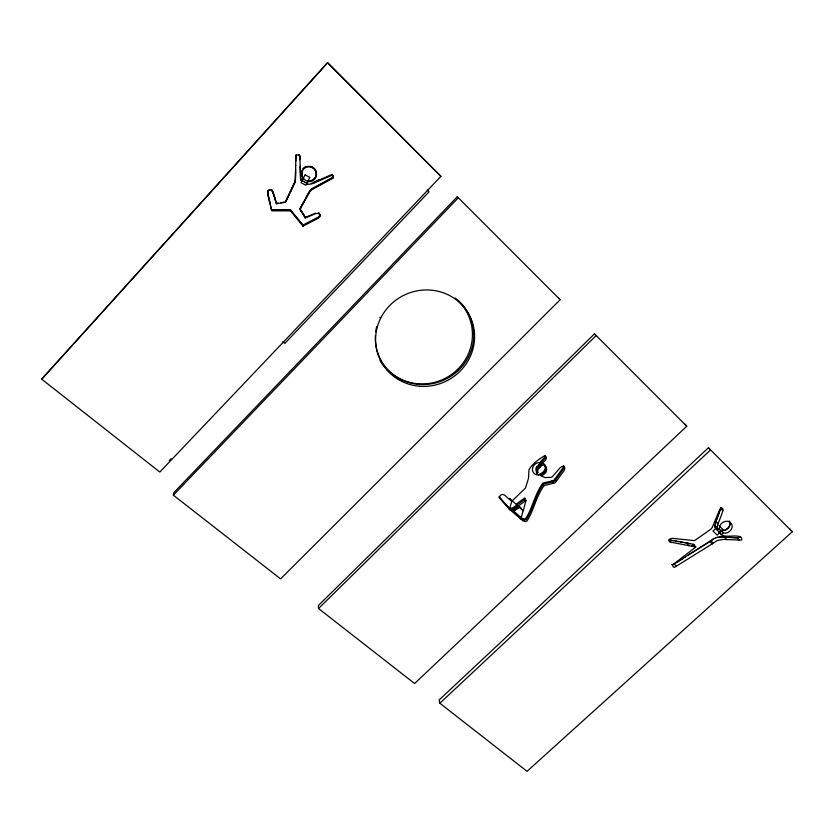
<?xml version="1.0" encoding="UTF-8"?>
<svg xmlns="http://www.w3.org/2000/svg" width="834" height="834" viewBox="0 0 834 834"><rect width="100%" height="100%" fill="white"/><g stroke="black" fill="none" stroke-linecap="round" stroke-linejoin="round"><path stroke-width="1.25" d="M286.104 201.328A4.024 3.909 47.4 0 1 285.562 202.193L276.377 203.757L276.388 202.798M295.83 158.512L295.809 155.812M295.684 165.215L295.653 169.865M295.726 165.622L295.841 155.572M295.789 161.358L295.789 158.126M295.549 170.459L295.58 174.108M295.601 172.69L295.611 169.458M295.517 176.923L295.517 175.088M295.549 175.515L295.538 173.68M295.528 171.856L295.392 178.872M295.455 177.903L295.465 179.737A7.913 7.673 53.7 0 1 294.955 182.625L293.818 184.96M295.497 178.33L295.486 176.495M271.613 209.668L271.582 210.658L269.82 202.516M267.943 194.958L267.662 190.705M545.144 455.854L544.425 457.595L540.442 461.713L540.974 462.661M295.882 156.573L296.341 155.364A1.585 1.532 60.7 0 1 296.8 154.988L298.968 155.103A1.731 1.668 60.8 0 1 299.521 155.656L299.823 156.271M173.357 495.167L173.889 492.602L457.282 196.73L560.167 299.719L280.589 578.89L173.357 495.167L458.252 197.856L457.282 196.73M295.882 155.958L295.893 155.353M523.992 498.586L516.861 503.621L517.904 505.884L511.252 509.741A3.263 2.929 -23.5 0 1 509.887 509.532L509.376 509.293L512.055 500.661L523.126 510.533L520.896 518.873L509.376 509.293L508.375 507.02A4.566 4.097 -23.6 0 1 507.468 506.269L499.066 496.762M524.273 500.014L524.628 498.179M524.763 501.036L525.118 499.191M519.321 507.291L513.348 511.43L519.207 507.041L523.241 510.794L525.993 500.556L524.794 498.065M720.941 507.385L720.889 507.916M720.878 507.604L718.168 515.662M295.934 155.729L296.143 154.77M720.065 509.908L717.876 516.475M720.732 508.062L720.357 509.094M715.937 521.177L714.936 526.191A6.651 5.65 -33.7 0 0 715.374 527.651L721.17 534.719L723.12 532.936A6.484 5.494 -33.7 0 0 729.02 531.758A7.141 6.057 -33.7 0 0 730.282 530.653L730.72 530.153A6.505 5.515 -33.7 0 0 731.355 523.596L729.677 522.021A6.536 5.536 -33.7 0 0 722.807 522.459L721.754 523.283A6.62 5.609 -33.7 0 0 719.461 528.36L717.459 530.195A6.682 5.671 -33.7 0 1 717.052 528.746C715.822 525.566 729.02 502.005 719.554 509.949M717.803 516.382L717.282 518.081M717.511 517.184L716.979 518.884M537.211 466.508L536.731 467.009A3.482 3.148 -27.5 0 0 536.095 467.874L535.939 468.427A21.59 19.432 -28.9 0 0 536.022 470.272L536.919 473.514L537.628 473.232A6.443 5.817 -26.8 0 0 537.763 472.941L537.711 470.574A4.337 3.909 -27.6 0 1 538.013 469.542L540.036 467.155A12.75 11.572 -27.6 0 0 541.85 465.32L543.789 464.965A6.015 5.431 -27.5 0 1 545.707 466.623A6.245 5.64 -27.5 0 1 546.624 469.49L546.322 471.325A5.577 5.035 -27.6 0 1 544.873 473.556C540.807 477.496 539.16 474.442 544.112 472.159A5.557 5.025 -27.6 0 0 545.551 469.928L545.853 468.093A6.234 5.63 -27.5 0 0 545.248 465.758M716.667 519.676L716.906 518.79M716.343 520.468L716.594 519.582M719.461 510.168L712.257 527.401A8.173 6.964 -33.2 0 1 710.558 529.423L695.629 539.859A5.202 4.431 -32.2 0 1 693.909 540.588L672.319 538.326L670.077 538.816A1.856 1.585 -31.1 0 0 669.556 539.327L669.233 540.015A3.336 2.867 -31.1 0 0 669.129 540.797L669.243 541.433A1.908 1.637 -31.1 0 0 669.577 541.912L695.817 547.021L672.569 564.91A1.897 1.616 -30.1 0 0 672.475 565.535L673.611 567.183A1.804 1.532 -30.1 0 0 674.414 567.339L712.007 544.018A7.11 6.015 -32.4 0 1 712.392 543.799L712.622 543.664A3.336 2.836 -32.6 0 0 713.206 543.288L715.624 541.527A12.437 10.488 -32.5 0 1 718.116 540.349L723.328 539.442L741.29 540.078A1.324 1.115 -33.7 0 0 741.749 539.702C742.729 533.03 726.685 537.993 722.588 535.292A4.337 3.67 -33.5 0 1 721.181 534.698M716.27 520.385L714.999 526.212A6.651 5.65 -33.7 0 0 715.405 527.651L717.459 530.195M296.007 155.52L296.299 154.988A1.574 1.522 60.7 0 1 296.591 154.717M293.756 184.074L291.566 188.755M292.15 188.036L286.104 201.328M292.171 188.494L294.871 182.166A7.892 7.652 53.8 0 0 295.392 179.3M291.024 189.923L289.93 192.258M291.045 190.381L286.093 200.858A4.014 3.899 47.5 0 1 285.551 201.713L284.999 202.078M291.076 190.83L294.84 181.729A7.881 7.631 53.9 0 0 295.351 178.872M288.272 195.74L289.377 193.415M287.73 196.897L286.072 200.379A4.003 3.889 47.6 0 1 285.676 201.057M302.461 179.446L303.263 177.903A7.245 7.047 59.9 0 1 302.252 176.141M303.263 177.903L302.169 181.093L302.064 180.217M306.797 183.803L307.84 180.676L307.266 183.98A6.599 6.432 59 0 0 309.153 184.314L312.51 183.657L331.922 175.265A1.532 1.501 66.6 0 1 332.505 175.505L333.016 176.037M739.737 536.669L739.591 537.138A1.314 1.105 -33.7 0 1 739.132 537.513L738.872 537.503M333.183 176.151L333.36 176.912A1.491 1.459 66.6 0 1 333.235 177.559L312.469 188.828A7.537 7.381 55.7 0 0 309.633 191.528L300.125 208.229A1.772 1.741 47.4 0 0 300.188 208.865L300.219 209.219A1.783 1.741 47 0 0 300.282 209.855L305.254 217.976L315.992 213.514L318.181 213.337A2.2 2.168 47.5 0 1 319.099 213.848L320.037 215.85A1.887 1.856 47.4 0 1 319.933 216.559L318.254 218.237L302.992 226.16L290.566 210.887L272.176 210.846M312.552 189.297A7.548 7.402 55.6 0 0 309.706 191.987L300.459 208.406L300.688 210.7M563.471 465.862L562.867 467.957L554.381 479.769A3.774 3.399 -27.9 0 1 553.119 480.624L543.758 482.855A2.919 2.617 -26.9 0 0 542.84 483.22C534.875 493.738 532.697 507.76 525.764 518.498A3.534 3.159 -24.1 0 1 523.908 518.957L521.573 518.175L508.375 507.02M305.588 198.075L309.56 191.069A7.516 7.37 55.9 0 1 312.396 188.39L333.11 177.131A1.48 1.449 66.7 0 0 333.235 176.495L332.266 174.671M305.64 198.544L300.177 208.729A1.783 1.741 47.2 0 0 300.23 209.355L300.636 210.199M541.141 476.006L545.029 477.528A4.973 4.483 -27.7 0 0 546.145 477.528L550.867 477.35A3.284 2.95 -28 0 0 552.327 476.767L560.271 467.624L562.314 466.425A2.179 1.96 -29.1 0 1 563.065 466.435L564.535 467.363A2.262 2.033 -29.1 0 1 564.868 468.197L564.253 470.303L555.725 482.167A3.795 3.409 -27.9 0 1 554.464 483.032L545.061 485.273A2.929 2.627 -26.9 0 0 544.133 485.638C536.147 496.209 533.906 510.272 526.952 521.052A3.555 3.169 -24 0 1 525.097 521.521L522.751 520.739L520.531 518.529M41.7 379.168L327.626 62.675L440.905 176.36L159.815 472.065L41.7 379.168L327.626 62.675M739.633 536.867L739.508 537.044A1.314 1.105 -33.7 0 1 739.049 537.419M307.975 181.562A7.454 7.256 59.8 0 0 314.355 179.456L315.961 176.975A7.172 6.985 59.9 0 0 315.836 171.439L315.106 170.146A7.986 7.767 59.7 0 0 313.542 168.468A7.464 7.266 59.8 0 0 303.347 169.365A7.579 7.37 59.9 0 0 302.388 176.985A7.277 7.079 59.8 0 0 303.378 178.757M537.461 473.597L536.742 472.127A5.901 5.317 -27.4 0 1 536.877 471.836L536.96 469.177A4.326 3.899 -27.6 0 1 537.263 468.155L539.275 465.768A12.718 11.54 -27.6 0 0 541.089 463.944L541.891 463.381M169.292 460.597L171.085 458.71M536.992 466.738L538.66 465.018M538.576 465.101L539.379 464.288M539.911 463.746L540.442 463.204M539.15 464.517L544.748 458.804L545.686 456.803A2.2 1.991 -28.5 0 0 545.582 456.125L545.363 455.698M686.736 426.226L594.465 333.85L318.338 605.547L318.525 608.518L414.602 683.526L686.736 426.226L684.745 424.099M318.525 608.518L596.081 335.612L594.465 333.85M525.191 501.078L513.681 509.188L511.086 510.001A3.253 2.919 -23.5 0 1 510.074 509.814L499.556 498.179A2.971 2.679 -23.2 0 1 499.973 495.969L500.379 495.479A3.524 3.18 -23.2 0 1 501.14 494.896L501.641 494.666A2.752 2.481 -23.2 0 1 502.912 494.479L504.685 495.188L511.669 501.39L525.055 488.443A3.67 3.305 -25.3 0 0 525.67 487.379L528.516 478.299L528.902 470.741A2.638 2.387 -26.8 0 1 528.892 469.959C532.082 464.027 538.618 459.336 544.227 456.01A2.325 2.106 -28.5 0 1 545.186 456.229L546.353 457.48A2.21 2.002 -28.5 0 1 546.468 458.158L545.519 460.17L537.482 468.395A3.367 3.044 -27.4 0 0 536.794 469.354L536.689 469.813A21.653 19.474 -28.8 0 0 536.762 471.669L536.919 473.514M792.3 531.738L708.42 447.754L439.122 699.987L439.852 703.239L527.046 771.325L792.3 531.738L789.913 529.215M439.852 703.239L710.505 449.985L708.42 447.754M715.405 527.651L716.729 526.431M717.24 527.151L712.966 531.07L717.167 535.115L723.141 529.642L718.95 525.587M720.315 532.717A4.316 3.659 -33.5 0 1 719.116 532.144L721.035 530.382A6.453 5.473 -33.8 0 0 726.914 529.215A7.11 6.036 -33.8 0 0 728.165 528.12L728.603 527.609A6.474 5.494 -33.8 0 0 729.51 521.573M268.131 190.381L269.267 189.714M711.1 540.588L713.581 538.941A12.374 10.456 -32.6 0 1 716.062 537.774M711.965 540.036L711.173 540.682A3.326 2.825 -32.6 0 1 710.599 541.068L710.214 541.151M691.72 545.874L693.805 544.321L690.166 543.643M691.793 545.968L693.867 544.414L695.817 547.021M524.482 499.608L513.004 507.697L510.429 508.5A3.242 2.909 -23.5 0 1 509.407 508.323L499.149 497.262M512.67 509.928L513.431 509.407M513.807 509.147L515.652 507.875M516.392 507.364L518.258 506.071M525.305 500.994L525.993 500.556M712.695 539.358L713.508 538.847M676.572 562.439L685.496 556.914M685.433 556.82L709.984 541.422A7.079 5.994 -32.4 0 1 710.37 541.203M683.286 558.321L674.112 563.992M687.654 555.413L709.911 541.329M710.37 541.068L710.443 541.026A3.951 3.357 -32.7 0 0 711.11 540.609L713.206 543.278M312.541 189.276L333.36 177.986A1.491 1.459 66.6 0 0 333.485 177.34L333.037 175.87M302.992 226.16L302.888 225.097L318.077 217.215L319.745 215.547A1.877 1.845 47.8 0 0 319.86 214.838L319.005 213.348A2.2 2.158 47.7 0 0 318.578 213.035M673.622 564.243L674.425 563.94L676.27 566.63M673.935 564.222L672.298 564.545A1.793 1.522 -30.2 0 1 671.704 564.389M316.222 180.926L317.17 180.467M318.129 180.008L319.078 179.56M320.131 179.56L311.228 183.605M327.887 176.13L328.857 175.703M321.1 179.122L323.039 178.267M325.948 176.985L326.918 176.558M329.816 175.265L331.807 174.848A1.532 1.501 66.6 0 1 332.38 175.088L333.162 176.287M324.009 177.84L324.979 177.413M306.537 216.903L309.81 215.537M305.202 217.455L305.869 217.184M310.457 215.266L311.739 214.734M312.375 214.463L313.647 213.942M314.908 213.41L315.544 213.15M673.455 564.441L672.569 564.639A1.793 1.532 -30.2 0 1 671.766 564.482M715.989 537.68L721.254 536.867M716.833 537.409L722.14 536.877M283.925 202.245L280.704 202.714M278.003 203.058L276.377 203.277L275.908 201.286M738.351 537.753L737.621 537.701M738.142 537.784L737.381 537.701M302.367 224.409L290.513 209.887L272.207 209.855M272.186 210.356L290.534 210.387L302.888 225.097M731.72 537.482L737.464 537.794M730.949 537.461L734.91 537.68M734.837 537.586L737.235 537.784L739.383 540.349M731.022 537.555L729.396 537.388M722.067 536.783L723.047 536.919M730.25 537.523L728.624 537.346M727.853 537.294L728.697 537.44M726.32 537.169L727.926 537.388M722.974 536.825L723.954 536.992M727.165 537.336L724.798 537.002M723.881 536.898L726.967 539.671M669.316 539.9L671.599 540.38M669.066 539.859L670.494 540.192M673.799 540.776L671.526 540.286M675.936 541.068L678.209 541.558M677.104 541.36L673.736 540.682M682.535 542.256L683.63 542.454M685.829 542.851L687.789 543.278M680.336 541.86L687.393 543.215M678.136 541.464L681.503 542.152M687.716 543.184L688.999 543.507M688.123 543.257L689.812 543.653M689.332 543.487L690.229 543.737M720.263 532.613L719.127 532.134M540.505 474.661L541.787 475.286M301.835 180.53L302.2 180.686A10.498 10.237 53 0 1 304.504 181.895M540.526 474.671L540.192 473.775A6.787 6.13 -27.5 0 0 544.769 469.552A6.046 5.463 -27.6 0 0 544.811 465.028M541.756 474.546L540.192 473.775M301.428 179.894L301.137 179.664A1.824 1.783 57.1 0 1 300.73 179.091L300.48 177.746L300.834 179.956A1.835 1.783 56.9 0 0 301.23 180.53L302.085 181.061L301.981 180.186M301.47 180.332L301.189 180.092A1.835 1.783 57 0 1 300.782 179.529L300.511 178.174M304.473 181.948L306.933 183.449A6.578 6.411 59.1 0 0 307.548 183.647M282.841 341.721L284.801 343.441L429.051 191.83L427.196 190.006M519.415 506.509L520.979 507.906M511.002 499.92L509.313 498.409M271.738 189.735L272.291 190.361M520.176 518.175L520.896 518.873L519.843 516.58M520.499 518.633L519.697 517.695M520.103 518.237L517.664 515.787M327.856 63.019L440.905 176.36M518.268 516.256L516.934 515.058M516.58 514.693L517.539 515.537M513.39 510.658L521.636 518.873L524.398 520.009A3.544 3.159 -24 0 0 526.254 519.54C533.239 508.792 535.355 494.625 543.455 484.158A3.034 2.721 -26.9 0 1 544.289 483.845L553.672 481.614A3.784 3.399 -27.9 0 0 554.933 480.759L563.44 468.916L564.034 466.821A2.262 2.033 -29.2 0 0 563.711 465.977L563.565 465.799M513.588 511.534L516.465 514.442M513.233 511.169L516.819 514.807M558.707 298.103L560.167 299.719M720.722 508.375L722.817 510.846M716.01 521.26L718.074 523.783M721.035 530.382L723.12 532.936M709.984 541.422L712.007 544.018M319.109 213.045L319.829 214.588M302.419 224.94L302.94 225.628L318.161 217.726L319.839 216.048A1.887 1.856 47.6 0 0 319.943 215.339L319.87 214.838M686.997 543.143L688.915 545.749M272.27 190.819L271.509 190.027A2.439 2.356 47.9 0 0 271.06 189.766M669.389 539.994L671.224 542.6M300.928 210.648L303.993 215.089M301.741 211.471L302.304 212.368M315.419 170.365L315.023 169.74A7.965 7.756 59.7 0 0 314.032 168.562A7.443 7.245 59.9 0 0 303.753 168.447A7.318 7.12 59.9 0 0 302.21 170.918A7.694 7.496 60 0 0 302.064 175.891L302.617 177.235A7.172 6.985 59.8 0 0 303.941 179.029L304.514 179.539A7.412 7.214 59.9 0 0 313.74 179.55A8.059 7.84 59.9 0 0 315.221 177.84L315.877 176.547A7.152 6.964 60 0 0 315.752 171.022L315.335 169.959M302.867 213.264L303.712 214.63M304.848 216.486L304.274 215.547M304.91 216.986L303.764 215.141M299.427 154.895L299.927 157.949L299.823 157.073M554.985 479.039L556.341 481.437M552.025 480.978L553.359 483.376M544.769 469.552L545.311 470.522M541.099 463.954L541.86 465.33M539.275 465.768L540.036 467.155M537.086 471.085L537.847 472.544M542.475 483.574L543.768 485.993M510.533 498.899L511.669 501.39M272.551 191.351L272.885 192.81M272.645 192.101L271.498 190.475A2.439 2.356 47.8 0 0 269.778 190.048L267.943 191.017A2.189 2.116 47.7 0 0 267.61 191.622L267.589 193.446M272.676 191.184L273.145 192.602M272.895 192.352L274.042 196.386M273.135 193.061L275.21 199.065M273.375 193.311L275.668 201.015M276.377 203.757L275.898 201.765M274.522 196.887L274.751 197.606M275.439 199.806L275.679 200.546M275.898 202.245L274.73 198.555M299.854 156.802L299.479 155.27A1.72 1.668 60.8 0 0 298.926 154.717M267.641 192.529L267.881 194.113M267.797 193.738L267.631 191.163A2.179 2.106 47.8 0 1 267.975 190.559M267.912 193.644L268.027 195.333M271.592 210.158L269.351 199.931M269.799 203.006L268.85 197.762M267.995 194.02L268.225 195.615M269.632 202.297L268.913 198.617M268.058 194.864L268.204 196.084M268.882 199.086L268.256 195.146M268.798 198.711L268.308 195.99M268.371 196.834L268.548 197.585M314.355 179.456L315.794 176.13A7.141 6.953 60.1 0 0 315.669 170.616M314.345 181.875L314.501 182.75M299.802 156.125L299.969 159.242M305.14 216.944L305.254 217.976M300.542 207.072L300.647 208.052M299.802 156.427L299.917 157.647M299.917 158.856L300.23 167.019M299.875 158.47L299.917 159.763M300.136 166.206L300.271 168.312M300.177 167.498L300.313 169.594M300.219 168.781L300.355 170.887M300.261 170.063L300.396 172.179M300.355 171.762L300.438 173.462M300.303 171.345L300.48 174.744M300.376 173.91L300.511 176.037M300.417 175.182L300.542 177.319M300.448 176.464L300.574 178.601M284.477 209.449L284.498 210.439M314.199 178.591A7.423 7.225 60 0 1 307.84 180.697M313.949 168.155A7.944 7.735 59.8 0 1 314.95 169.333M303.232 168.541A7.433 7.235 60 0 1 306.068 166.477M310.842 166.3A7.433 7.235 60 0 1 313.376 167.665M302.283 176.13A7.548 7.339 60 0 1 302.867 169.114M457.97 300.563A49.706 48.309 -21.1 0 1 453.06 373.34A49.706 48.309 -21.1 0 1 380.054 360.59M455.051 297.967A49.592 47.632 -25 0 1 444.866 379.616A49.592 47.632 -25 0 1 375.363 335.529M375.696 331.901A49.592 47.632 -25 0 1 376.687 326.636M379.835 317.754A49.592 47.632 -25 0 1 380.096 317.222M543.841 464.1A5.974 5.4 -27.6 0 1 544.936 465.236M540.442 461.713A6.787 6.13 -27.5 0 1 541.756 462.119M718.345 528.548A6.557 5.557 -33.8 0 0 718.72 528.975A6.943 5.89 -33.8 0 0 719.638 529.705L720.149 529.976A6.411 5.442 -33.8 0 0 725.955 529.684L728.53 527.526A6.474 5.494 -33.8 0 0 729.156 521M305.129 174.838L301.064 182.677L305.765 185.242L309.831 177.413L305.129 174.838M419.398 386.205A49.852 47.861 -24.9 0 0 470.543 317.66A49.852 47.861 -24.9 0 0 385.371 310.613A49.852 47.861 -24.9 0 0 419.398 386.205M538.483 475.099A6.797 6.14 -27.5 0 0 545.113 465.695A6.797 6.14 -27.5 0 0 533.614 465.643A6.797 6.14 -27.5 0 0 538.483 475.099"/></g></svg>
